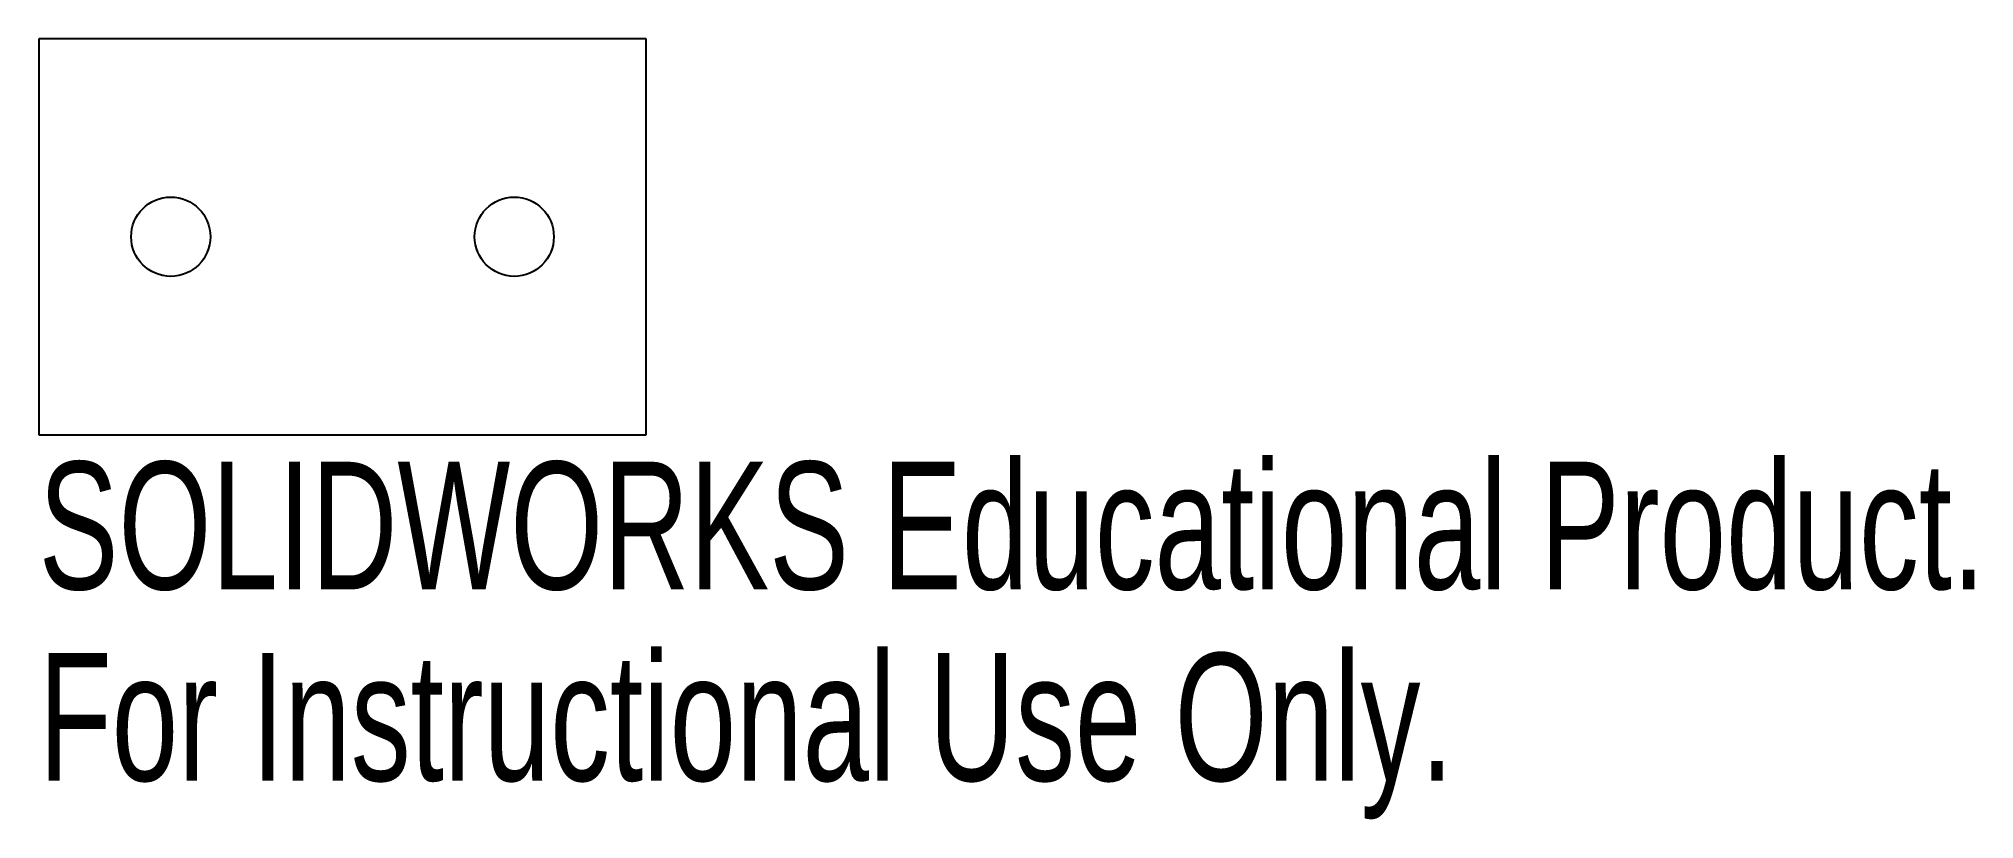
# Model space of a CAD drawing. Header units: millimetres. Extents: x -46.5 to 26.8, y -15.5 to 14.1.
import ezdxf

# ---------------------------------------------------------------- set-up
doc = ezdxf.new("R2010")
doc.units = ezdxf.units.MM
doc.styles.add('SLDTEXTSTYLE0', font='TXT', dxfattribs={"width": 0.7})

msp = doc.modelspace()

# ---------------------------------------------------------------- linework, layer by layer
at = {"color": 7, "linetype": 'Continuous', "lineweight": 25}
for p, q in [((-23.486, 14.052), (-46.486, 14.052)), ((-46.486, 14.052), (-46.486, -0.948)), ((-23.486, -0.948), (-23.486, 14.052)), ((-46.486, -0.948), (-23.486, -0.948))]:
    msp.add_line(p, q, dxfattribs=at)
for centre in [(-41.486, 6.552), (-28.486, 6.552)]:
    msp.add_circle(centre, 1.5, dxfattribs=at)

# ---------------------------------------------------------------- texts
at = {"color": 7, "linetype": 'Continuous', "char_height": 4.83362, "attachment_point": 1, "style": 'SLDTEXTSTYLE0'}
for s, insert in [('SOLIDWORKS Educational Product.', (-46.486, -1.968)), ('For Instructional Use Only.', (-46.486, -9.218))]:
    msp.add_mtext(s, dxfattribs=dict(at, insert=insert))

doc.saveas('drawing.dxf')
